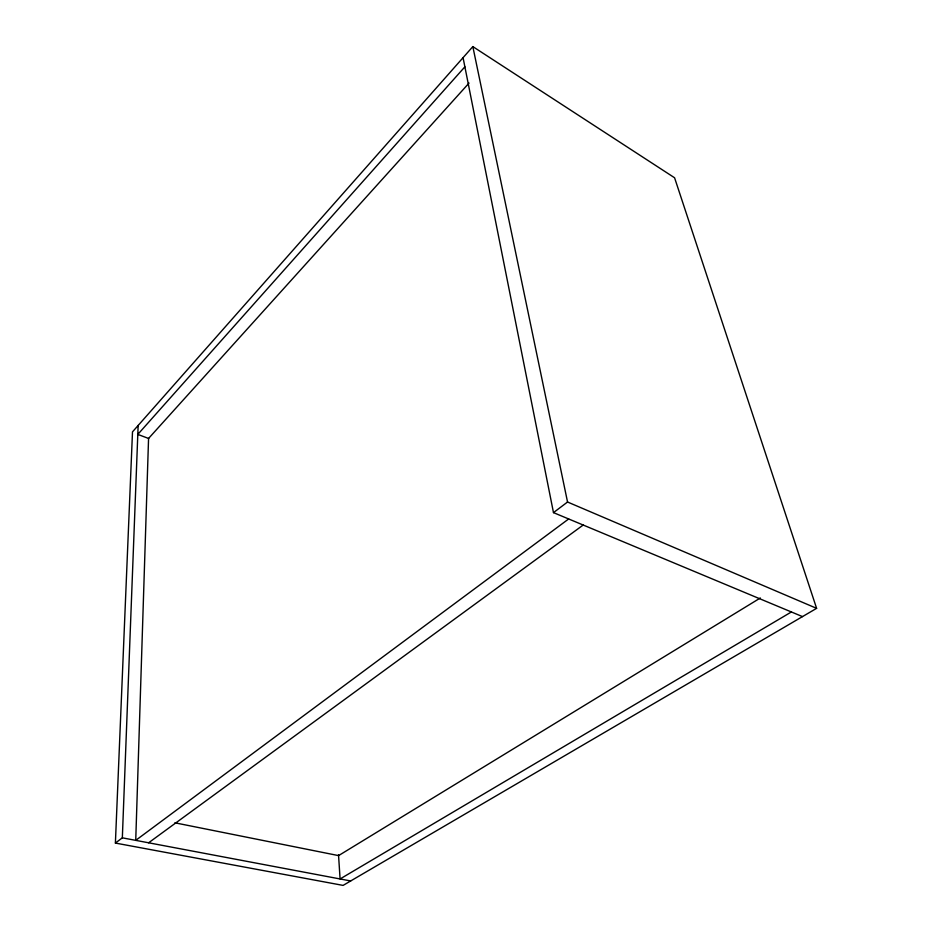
<?xml version="1.0" encoding="UTF-8"?>
<svg xmlns="http://www.w3.org/2000/svg" width="932" height="932" viewBox="0 0 932 932"><rect width="100%" height="100%" fill="white"/><g stroke="black" fill="none" stroke-linecap="round" stroke-linejoin="round"><path stroke-width="1.4" d="M115.393 843.064L343.093 885.4L816.607 608.34L674.582 177.779L472.839 46.6L132.495 431.865L115.393 843.064L122.337 837.833L138.146 425.458M464.882 66.824L137.808 434.417L148.712 438.494M469.041 83.076L148.561 438.448L135.734 840.361L568.671 518.961M463.064 57.668L553.48 512.623L567.541 502.01L816.607 608.34M148.607 842.796L583.199 525.031M760.337 597.983L338.572 855.611L174.878 822.805M791.385 611.963L340.087 878.958L338.514 854.679M122.337 837.833L350.677 880.961M553.48 512.623L802.487 616.6M472.839 46.6L567.541 502.01"/></g></svg>
